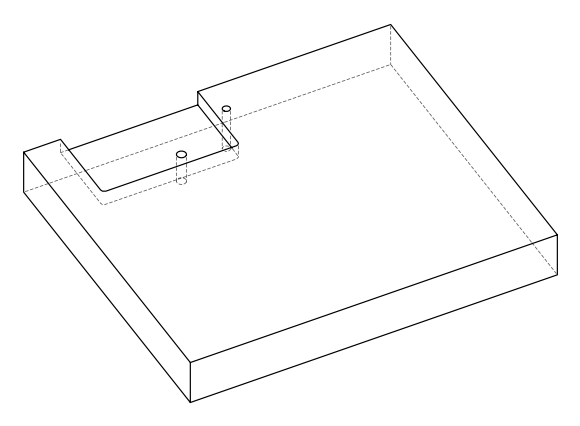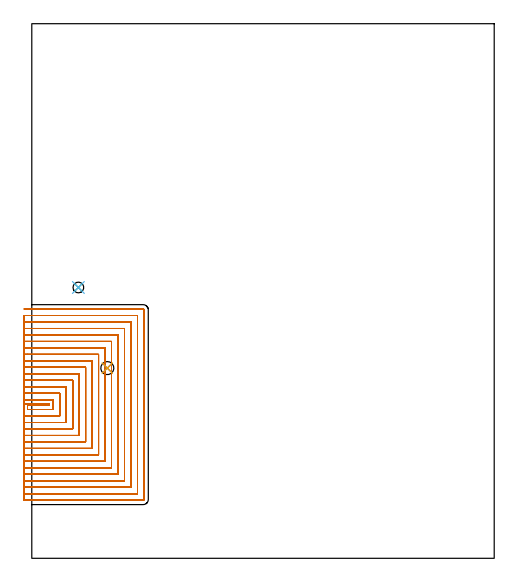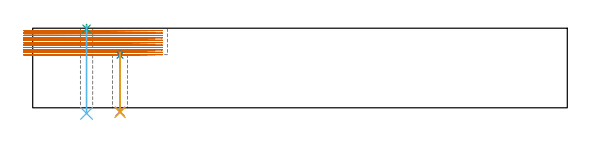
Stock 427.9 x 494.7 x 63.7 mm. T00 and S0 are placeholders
(PLAN: 6 operations, 4 tool changes, 137.2 min)
(1 MILL_SLOT | SLOT_PARTIAL_RECTANGULAR | NXT0201_009 | Follow Part, ap 2, ae 75% | 136.43 min | 422615 mm3)
(2 SPOT_DRILL | STEP1HOLE | NXT0321_9005460120000 | 0.03 min | 1 mm3)
(3 SPOT_DRILL_1 | STEP1HOLE_1 | NXT0321_9005460120000 | 0.03 min | 22 mm3)
(4 DRILL_THROUGH_HOLE_INTO_CENTER | STEP1HOLE | NXT0301_049 | 0.2 min | 2006 mm3)
(5 DRILL_TO_ENLARGE_THROUGH_HOLE | STEP1HOLE | NXT0301_092 | 0.2 min | 2814 mm3)
(6 DRILL_THROUGH_HOLE_INTO_CENTER_1 | STEP1HOLE_1 | UGT0301_494 | 0.28 min | 4887 mm3)
(TOOL NXT0201_009 | ENDMILL 8mm [2P460-0800-NA 1630] | D8 FL26 Z6)
(TOOL NXT0321_9005460120000 | NC Spot Drill, 142deg, 12mm, Carbide, Uncoated | D12 PA142 FL30 Z2)
(TOOL NXT0301_049 | Carbide Drill 7.8mm [860.1-0780-039A1-MM 2214] | D7.8 PA140 FL53 Z2)
(TOOL NXT0301_092 | Carbide Drill 12.1mm [860.1-1210-061A1-MM 2214] | D12.1 PA140 FL77 Z2)
(TOOL UGT0301_494 | Carbide Drill 9.9 mm | D9.9 PA118 FL87 Z2)
(OP 1 MILL_SLOT)
G17 G21 G94 G90
T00 M6
G54
G17 G0 G90 X-7. Y142.7 S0 M3
G43 Z73.7 H1
Z61.773
G94 G1 X-4. F250.
X15.8 F500.
Y141.7
X-4.
Y137.7
X19.8
Y146.7
X-4.
X-7. F250.
Y131.7
X-4.
X25.8 F500.
Y152.7
X-4.
X-7. F250.
Y125.7
X-4.
X31.8 F500.
Y158.7
X-4.
X-7. F250.
Y119.7
X-4.
X37.8 F500.
Y164.7
X-4.
X-7. F250.
Y113.7
X-4.
X43.8 F500.
Y170.7
X-4.
X-7. F250.
Y107.7
X-4.
X49.8 F500.
Y176.7
X-4.
X-7. F250.
Y101.7
X-4.
X55.8 F500.
Y182.7
X-4.
X-7. F250.
Y95.7
X-4.
X61.8 F500.
Y188.7
X-4.
X-7. F250.
Y89.7
X-4.
X67.8 F500.
Y194.7
X-4.
X-7. F250.
Y83.7
X-4.
X73.8 F500.
Y200.7
X-4.
X-7. F250.
Y77.7
X-4.
X79.8 F500.
Y206.7
X-4.
X-7. F250.
Y71.7
X-4.
X85.8 F500.
Y212.7
X-4.
X-7. F250.
Y65.7
X-4.
X91.8 F500.
Y218.7
X-4.
X-7. F250.
Y59.7
X-4.
X97.8 F500.
Y224.7
X-4.
X-7. F250.
Y53.7
X-4.
X103.1 F500.
G3 X103.8 Y54.4 R0.7
G1 Y230.
G3 X103.1 Y230.7 R0.7
G1 X-4.
X-7. F250.
G0 Y142.7 Z59.845
G1 X-4.
X15.8 F500.
Y141.7
X-4.
Y137.7
X19.8
Y146.7
X-4.
X-7. F250.
Y131.7
X-4.
X25.8 F500.
Y152.7
X-4.
X-7. F250.
Y125.7
X-4.
X31.8 F500.
Y158.7
X-4.
X-7. F250.
Y119.7
X-4.
X37.8 F500.
Y164.7
X-4.
X-7. F250.
Y113.7
X-4.
X43.8 F500.
Y170.7
X-4.
X-7. F250.
Y107.7
X-4.
X49.8 F500.
Y176.7
X-4.
X-7. F250.
Y101.7
X-4.
X55.8 F500.
Y182.7
X-4.
X-7. F250.
Y95.7
X-4.
X61.8 F500.
Y188.7
X-4.
X-7. F250.
Y89.7
X-4.
X67.8 F500.
Y194.7
X-4.
X-7. F250.
Y83.7
X-4.
X73.8 F500.
Y200.7
X-4.
X-7. F250.
Y77.7
X-4.
X79.8 F500.
Y206.7
X-4.
X-7. F250.
Y71.7
X-4.
X85.8 F500.
Y212.7
X-4.
X-7. F250.
Y65.7
X-4.
X91.8 F500.
Y218.7
X-4.
X-7. F250.
Y59.7
X-4.
X97.8 F500.
Y224.7
X-4.
X-7. F250.
Y53.7
X-4.
X103.1 F500.
G3 X103.8 Y54.4 R0.7
G1 Y230.
G3 X103.1 Y230.7 R0.7
G1 X-4.
X-7. F250.
G0 Y142.7 Z57.918
G1 X-4.
X15.8 F500.
Y141.7
X-4.
Y137.7
X19.8
Y146.7
X-4.
X-7. F250.
Y131.7
X-4.
X25.8 F500.
Y152.7
X-4.
X-7. F250.
Y125.7
X-4.
X31.8 F500.
Y158.7
X-4.
X-7. F250.
Y119.7
X-4.
X37.8 F500.
Y164.7
X-4.
X-7. F250.
Y113.7
X-4.
X43.8 F500.
Y170.7
X-4.
X-7. F250.
Y107.7
X-4.
X49.8 F500.
Y176.7
X-4.
X-7. F250.
Y101.7
X-4.
X55.8 F500.
Y182.7
X-4.
X-7. F250.
Y95.7
X-4.
X61.8 F500.
Y188.7
X-4.
X-7. F250.
Y89.7
X-4.
X67.8 F500.
Y194.7
X-4.
X-7. F250.
Y83.7
X-4.
X73.8 F500.
Y200.7
X-4.
X-7. F250.
Y77.7
X-4.
X79.8 F500.
Y206.7
X-4.
X-7. F250.
Y71.7
X-4.
X85.8 F500.
Y212.7
X-4.
X-7. F250.
Y65.7
X-4.
X91.8 F500.
Y218.7
X-4.
X-7. F250.
Y59.7
X-4.
X97.8 F500.
Y224.7
X-4.
X-7. F250.
Y53.7
X-4.
X103.1 F500.
G3 X103.8 Y54.4 R0.7
G1 Y230.
G3 X103.1 Y230.7 R0.7
G1 X-4.
X-7. F250.
G0 Y142.7 Z55.991
G1 X-4.
X15.8 F500.
Y141.7
X-4.
Y137.7
X19.8
Y146.7
X-4.
X-7. F250.
Y131.7
X-4.
X25.8 F500.
Y152.7
X-4.
X-7. F250.
Y125.7
X-4.
X31.8 F500.
Y158.7
X-4.
X-7. F250.
Y119.7
X-4.
X37.8 F500.
Y164.7
X-4.
X-7. F250.
Y113.7
X-4.
X43.8 F500.
Y170.7
X-4.
X-7. F250.
Y107.7
X-4.
X49.8 F500.
Y176.7
X-4.
X-7. F250.
Y101.7
X-4.
X55.8 F500.
Y182.7
X-4.
X-7. F250.
Y95.7
X-4.
X61.8 F500.
Y188.7
X-4.
X-7. F250.
Y89.7
X-4.
X67.8 F500.
Y194.7
X-4.
X-7. F250.
Y83.7
X-4.
X73.8 F500.
Y200.7
X-4.
X-7. F250.
Y77.7
X-4.
X79.8 F500.
Y206.7
X-4.
X-7. F250.
Y71.7
X-4.
X85.8 F500.
Y212.7
X-4.
X-7. F250.
Y65.7
X-4.
X91.8 F500.
Y218.7
X-4.
X-7. F250.
Y59.7
X-4.
X97.8 F500.
Y224.7
X-4.
X-7. F250.
Y53.7
X-4.
X103.1 F500.
G3 X103.8 Y54.4 R0.7
G1 Y230.
G3 X103.1 Y230.7 R0.7
G1 X-4.
X-7. F250.
G0 Y142.7 Z54.064
G1 X-4.
X15.8 F500.
Y141.7
X-4.
Y137.7
X19.8
Y146.7
X-4.
X-7. F250.
Y131.7
X-4.
X25.8 F500.
Y152.7
X-4.
X-7. F250.
Y125.7
X-4.
X31.8 F500.
Y158.7
X-4.
X-7. F250.
Y119.7
X-4.
X37.8 F500.
Y164.7
X-4.
X-7. F250.
Y113.7
X-4.
X43.8 F500.
Y170.7
X-4.
X-7. F250.
Y107.7
X-4.
X49.8 F500.
Y176.7
X-4.
X-7. F250.
Y101.7
X-4.
X55.8 F500.
Y182.7
X-4.
X-7. F250.
Y95.7
X-4.
X61.8 F500.
Y188.7
X-4.
X-7. F250.
Y89.7
X-4.
X67.8 F500.
Y194.7
X-4.
X-7. F250.
Y83.7
X-4.
X73.8 F500.
Y200.7
X-4.
X-7. F250.
Y77.7
X-4.
X79.8 F500.
Y206.7
X-4.
X-7. F250.
Y71.7
X-4.
X85.8 F500.
Y212.7
X-4.
X-7. F250.
Y65.7
X-4.
X91.8 F500.
Y218.7
X-4.
X-7. F250.
Y59.7
X-4.
X97.8 F500.
Y224.7
X-4.
X-7. F250.
Y53.7
X-4.
X103.1 F500.
G3 X103.8 Y54.4 R0.7
G1 Y230.
G3 X103.1 Y230.7 R0.7
G1 X-4.
X-7. F250.
G0 Y142.7 Z52.136
G1 X-4.
X15.8 F500.
Y141.7
X-4.
Y137.7
X19.8
Y146.7
X-4.
X-7. F250.
Y131.7
X-4.
X25.8 F500.
Y152.7
X-4.
X-7. F250.
Y125.7
X-4.
X31.8 F500.
Y158.7
X-4.
X-7. F250.
Y119.7
X-4.
X37.8 F500.
Y164.7
X-4.
X-7. F250.
Y113.7
X-4.
X43.8 F500.
Y170.7
X-4.
X-7. F250.
Y107.7
X-4.
X49.8 F500.
Y176.7
X-4.
X-7. F250.
Y101.7
X-4.
X55.8 F500.
Y182.7
X-4.
X-7. F250.
Y95.7
X-4.
X61.8 F500.
Y188.7
X-4.
X-7. F250.
Y89.7
X-4.
X67.8 F500.
Y194.7
X-4.
X-7. F250.
Y83.7
X-4.
X73.8 F500.
Y200.7
X-4.
X-7. F250.
Y77.7
X-4.
X79.8 F500.
Y206.7
X-4.
X-7. F250.
Y71.7
X-4.
X85.8 F500.
Y212.7
X-4.
X-7. F250.
Y65.7
X-4.
X91.8 F500.
Y218.7
X-4.
X-7. F250.
Y59.7
X-4.
X97.8 F500.
Y224.7
X-4.
X-7. F250.
Y53.7
X-4.
X103.1 F500.
G3 X103.8 Y54.4 R0.7
G1 Y230.
G3 X103.1 Y230.7 R0.7
G1 X-4.
X-7. F250.
G0 Y142.7 Z50.209
G1 X-4.
X15.8 F500.
Y141.7
X-4.
Y137.7
X19.8
Y146.7
X-4.
X-7. F250.
Y131.7
X-4.
X25.8 F500.
Y152.7
X-4.
X-7. F250.
Y125.7
X-4.
X31.8 F500.
Y158.7
X-4.
X-7. F250.
Y119.7
X-4.
X37.8 F500.
Y164.7
X-4.
X-7. F250.
Y113.7
X-4.
X43.8 F500.
Y170.7
X-4.
X-7. F250.
Y107.7
X-4.
X49.8 F500.
Y176.7
X-4.
X-7. F250.
Y101.7
X-4.
X55.8 F500.
Y182.7
X-4.
X-7. F250.
Y95.7
X-4.
X61.8 F500.
Y188.7
X-4.
X-7. F250.
Y89.7
X-4.
X67.8 F500.
Y194.7
X-4.
X-7. F250.
Y83.7
X-4.
X73.8 F500.
Y200.7
X-4.
X-7. F250.
Y77.7
X-4.
X79.8 F500.
Y206.7
X-4.
X-7. F250.
Y71.7
X-4.
X85.8 F500.
Y212.7
X-4.
X-7. F250.
Y65.7
X-4.
X91.8 F500.
Y218.7
X-4.
X-7. F250.
Y59.7
X-4.
X97.8 F500.
Y224.7
X-4.
X-7. F250.
Y53.7
X-4.
X103.1 F500.
G3 X103.8 Y54.4 R0.7
G1 Y230.
G3 X103.1 Y230.7 R0.7
G1 X-4.
X-7. F250.
G0 Y142.7 Z48.282
G1 X-4.
X15.8 F500.
Y141.7
X-4.
Y137.7
X19.8
Y146.7
X-4.
X-7. F250.
Y131.7
X-4.
X25.8 F500.
Y152.7
X-4.
X-7. F250.
Y125.7
X-4.
X31.8 F500.
Y158.7
X-4.
X-7. F250.
Y119.7
X-4.
X37.8 F500.
Y164.7
X-4.
X-7. F250.
Y113.7
X-4.
X43.8 F500.
Y170.7
X-4.
X-7. F250.
Y107.7
X-4.
X49.8 F500.
Y176.7
X-4.
X-7. F250.
Y101.7
X-4.
X55.8 F500.
Y182.7
X-4.
X-7. F250.
Y95.7
X-4.
X61.8 F500.
Y188.7
X-4.
X-7. F250.
Y89.7
X-4.
X67.8 F500.
Y194.7
X-4.
X-7. F250.
Y83.7
X-4.
X73.8 F500.
Y200.7
X-4.
X-7. F250.
Y77.7
X-4.
X79.8 F500.
Y206.7
X-4.
X-7. F250.
Y71.7
X-4.
X85.8 F500.
Y212.7
X-4.
X-7. F250.
Y65.7
X-4.
X91.8 F500.
Y218.7
X-4.
X-7. F250.
Y59.7
X-4.
X97.8 F500.
Y224.7
X-4.
X-7. F250.
Y53.7
X-4.
X103.1 F500.
G3 X103.8 Y54.4 R0.7
G1 Y230.
G3 X103.1 Y230.7 R0.7
G1 X-4.
X-7. F250.
G0 Y142.7 Z46.355
G1 X-4.
X15.8 F500.
Y141.7
X-4.
Y137.7
X19.8
Y146.7
X-4.
X-7. F250.
Y131.7
X-4.
X25.8 F500.
Y152.7
X-4.
X-7. F250.
Y125.7
X-4.
X31.8 F500.
Y158.7
X-4.
X-7. F250.
Y119.7
X-4.
X37.8 F500.
Y164.7
X-4.
X-7. F250.
Y113.7
X-4.
X43.8 F500.
Y170.7
X-4.
X-7. F250.
Y107.7
X-4.
X49.8 F500.
Y176.7
X-4.
X-7. F250.
Y101.7
X-4.
X55.8 F500.
Y182.7
X-4.
X-7. F250.
Y95.7
X-4.
X61.8 F500.
Y188.7
X-4.
X-7. F250.
Y89.7
X-4.
X67.8 F500.
Y194.7
X-4.
X-7. F250.
Y83.7
X-4.
X73.8 F500.
Y200.7
X-4.
X-7. F250.
Y77.7
X-4.
X79.8 F500.
Y206.7
X-4.
X-7. F250.
Y71.7
X-4.
X85.8 F500.
Y212.7
X-4.
X-7. F250.
Y65.7
X-4.
X91.8 F500.
Y218.7
X-4.
X-7. F250.
Y59.7
X-4.
X97.8 F500.
Y224.7
X-4.
X-7. F250.
Y53.7
X-4.
X103.1 F500.
G3 X103.8 Y54.4 R0.7
G1 Y230.
G3 X103.1 Y230.7 R0.7
G1 X-4.
X-7. F250.
G0 Y142.7 Z44.427
G1 X-4.
X15.8 F500.
Y141.7
X-4.
Y137.7
X19.8
Y146.7
X-4.
X-7. F250.
Y131.7
X-4.
X25.8 F500.
Y152.7
X-4.
X-7. F250.
Y125.7
X-4.
X31.8 F500.
Y158.7
X-4.
X-7. F250.
Y119.7
X-4.
X37.8 F500.
Y164.7
X-4.
X-7. F250.
Y113.7
X-4.
X43.8 F500.
Y170.7
X-4.
X-7. F250.
Y107.7
X-4.
X49.8 F500.
Y176.7
X-4.
X-7. F250.
Y101.7
X-4.
X55.8 F500.
Y182.7
X-4.
X-7. F250.
Y95.7
X-4.
X61.8 F500.
Y188.7
X-4.
X-7. F250.
Y89.7
X-4.
X67.8 F500.
Y194.7
X-4.
X-7. F250.
Y83.7
X-4.
X73.8 F500.
Y200.7
X-4.
X-7. F250.
Y77.7
X-4.
X79.8 F500.
Y206.7
X-4.
X-7. F250.
Y71.7
X-4.
X85.8 F500.
Y212.7
X-4.
X-7. F250.
Y65.7
X-4.
X91.8 F500.
Y218.7
X-4.
X-7. F250.
Y59.7
X-4.
X97.8 F500.
Y224.7
X-4.
X-7. F250.
Y53.7
X-4.
X103.1 F500.
G3 X103.8 Y54.4 R0.7
G1 Y230.
G3 X103.1 Y230.7 R0.7
G1 X-4.
X-7. F250.
G0 Y142.7 Z42.5
G1 X-4.
X15.8 F500.
Y141.7
X-4.
Y137.7
X19.8
Y146.7
X-4.
X-7. F250.
Y131.7
X-4.
X25.8 F500.
Y152.7
X-4.
X-7. F250.
Y125.7
X-4.
X31.8 F500.
Y158.7
X-4.
X-7. F250.
Y119.7
X-4.
X37.8 F500.
Y164.7
X-4.
X-7. F250.
Y113.7
X-4.
X43.8 F500.
Y170.7
X-4.
X-7. F250.
Y107.7
X-4.
X49.8 F500.
Y176.7
X-4.
X-7. F250.
Y101.7
X-4.
X55.8 F500.
Y182.7
X-4.
X-7. F250.
Y95.7
X-4.
X61.8 F500.
Y188.7
X-4.
X-7. F250.
Y89.7
X-4.
X67.8 F500.
Y194.7
X-4.
X-7. F250.
Y83.7
X-4.
X73.8 F500.
Y200.7
X-4.
X-7. F250.
Y77.7
X-4.
X79.8 F500.
Y206.7
X-4.
X-7. F250.
Y71.7
X-4.
X85.8 F500.
Y212.7
X-4.
X-7. F250.
Y65.7
X-4.
X91.8 F500.
Y218.7
X-4.
X-7. F250.
Y59.7
X-4.
X97.8 F500.
Y224.7
X-4.
X-7. F250.
Y53.7
X-4.
X103.1 F500.
G3 X103.8 Y54.4 R0.7
G1 Y230.
G3 X103.1 Y230.7 R0.7
G1 X-4.
X-7. F250.
G0 Z73.7
M5
M2
(OP 2 SPOT_DRILL)
G17 G21 G94 G90
T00 M6
G54
G17 G0 G90 X69.9 Y176. S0 M3
G43 Z73.7 H0
G94 G81 G98 Z41.979 F250. R45.5
G80
M5
M2
(OP 3 SPOT_DRILL_1)
G17 G21 G94 G90
T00 M6
G54
G17 G0 G90 X43.1 Y250.6 S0 M3
G43 Z73.7 H0
G94 G81 G98 Z63.274 F250. R66.7
G80
M5
M2
(OP 4 DRILL_THROUGH_HOLE_INTO_CENTER)
G17 G21 G94 G90
T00 M6
G54
G17 G0 G90 X69.9 Y176. S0 M3
G43 Z73.7 H1
G94 G73 G98 Z-2.919 F250. Q7.57 R44.5
G80
M5
M2
(OP 5 DRILL_TO_ENLARGE_THROUGH_HOLE)
G17 G21 G94 G90
T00 M6
G54
G17 G0 G90 X69.9 Y176. S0 M3
G43 Z73.7 H1
G94 G73 G98 Z-3.702 F250. Q11.551 R44.5
G80
M5
M2
(OP 6 DRILL_THROUGH_HOLE_INTO_CENTER_1)
G17 G21 G94 G90
T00 M6
G54
G17 G0 G90 X43.1 Y250.6 S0 M3
G43 Z73.7 H0
G94 G73 G98 Z-4.474 F250. Q9.739 R65.7
G80
M5
M2
